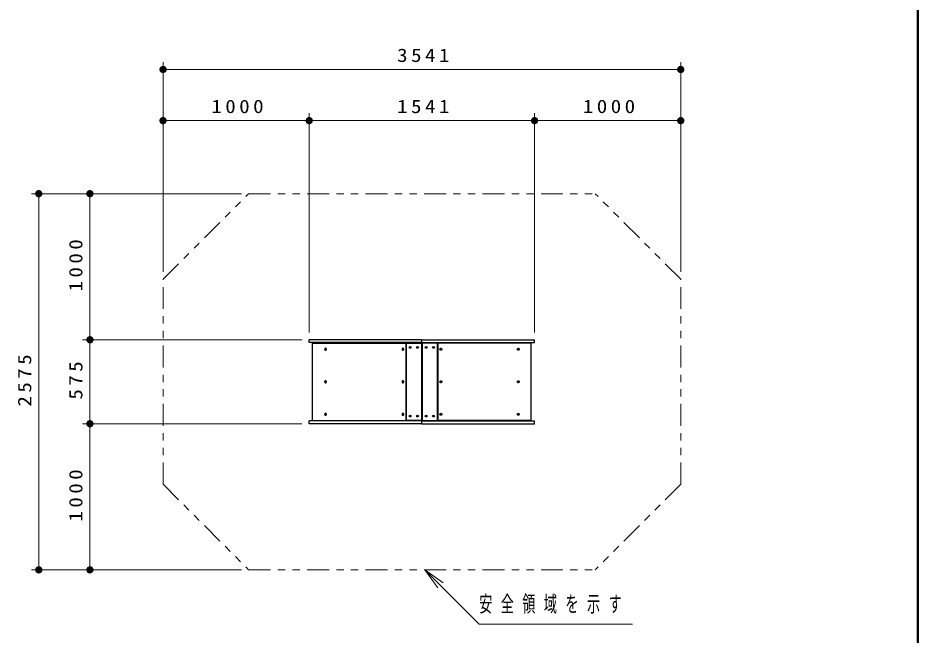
# Model space of a CAD drawing. Units: millimetres on the paper, with parts at other scales. Extents: x -385 to 0, y -5 to 267.
# Drawn here: x -123.1 to 0, y 64.5 to 148.9 of the extents above; entities that cross this region are included whole.
import ezdxf

# ---------------------------------------------------------------- set-up
doc = ezdxf.new("R2010")
doc.units = ezdxf.units.MM
doc.linetypes.add('USER3', pattern=[8, 3, -1, 1, -1, 1, -1])
doc.layers.add('1_50', color=7, linetype='Continuous', lineweight=25)
doc.layers.add('LY_3', color=7, linetype='Continuous', lineweight=13)
doc.styles.add('ＭＳ ゴシック', font='')
doc.styles.get('ＭＳ ゴシック').set_extended_font_data('MS Gothic')

# ---------------------------------------------------------------- blocks, each defined once
blk = doc.blocks.new('filled_dot')
at = {"color": 0, "linetype": 'Continuous', "lineweight": -2, "const_width": 1.25}
blk.add_lwpolyline([(-0.625, 0, 1), (0.625, 0, 1)], format="xyb", close=True, dxfattribs=at)

msp = doc.modelspace()

# ---------------------------------------------------------------- linework, layer by layer
at = {"layer": '1_50', "lineweight": 13}
for p, q in [((-103.293, 114.173), (-103.293, 142.889)), ((-32.463, 135.889), (-32.463, 142.889)), ((-103.293, 141.889), (-32.463, 141.889)), ((-103.293, 114.173), (-103.293, 135.889)), ((-83.293, 105.889), (-83.293, 135.889)), ((-52.463, 105.889), (-52.463, 135.889)), ((-32.463, 114.173), (-32.463, 135.889)), ((-103.293, 134.889), (-83.293, 134.889)), ((-83.293, 134.889), (-52.463, 134.889)), ((-52.463, 134.889), (-32.463, 134.889)), ((-92.577, 124.889), (-121.293, 124.889)), ((-120.293, 73.389), (-120.293, 124.889)), ((-113.293, 104.889), (-113.293, 124.889)), ((-84.293, 104.889), (-114.293, 104.889)), ((-113.293, 93.389), (-113.293, 104.889)), ((-84.293, 93.389), (-114.293, 93.389)), ((-113.293, 93.389), (-113.293, 73.389)), ((-92.577, 73.389), (-121.293, 73.389)), ((-67.453, 73.389), (-65.335, 71.265)), ((-67.453, 73.389), (-64.981, 71.618)), ((-65.689, 70.912), (-67.453, 73.389))]:
    msp.add_line(p, q, dxfattribs=at)
at = {"layer": '1_50', "color": 70, "linetype": 'USER3', "lineweight": 13}
for p, q in [((-103.293, 113.173), (-91.577, 124.889)), ((-91.577, 124.889), (-44.178, 124.889)), ((-32.463, 113.173), (-44.178, 124.889)), ((-103.293, 85.104), (-103.293, 113.173)), ((-32.463, 85.104), (-32.463, 113.173)), ((-103.293, 85.104), (-91.577, 73.389)), ((-32.463, 85.104), (-44.178, 73.389)), ((-91.577, 73.389), (-44.178, 73.389))]:
    msp.add_line(p, q, dxfattribs=at)
at = {"layer": '1_50', "color": 4}
for p, q in [((-67.878, 104.889), (-83.293, 104.889)), ((-83.293, 104.509), (-83.293, 104.889)), ((-67.878, 104.509), (-67.878, 104.889)), ((-67.878, 104.889), (-52.463, 104.889)), ((-67.878, 104.509), (-67.878, 104.889)), ((-52.463, 104.509), (-52.463, 104.889)), ((-67.878, 104.509), (-83.293, 104.509)), ((-67.878, 104.509), (-52.463, 104.509)), ((-83.293, 93.389), (-83.293, 93.769)), ((-67.878, 93.769), (-83.293, 93.769)), ((-67.878, 93.769), (-52.463, 93.769)), ((-67.878, 93.389), (-67.878, 93.769)), ((-67.878, 93.389), (-67.878, 93.769)), ((-52.463, 93.389), (-52.463, 93.769)), ((-67.878, 93.389), (-83.293, 93.389)), ((-67.878, 93.389), (-52.463, 93.389))]:
    msp.add_line(p, q, dxfattribs=at)
at = {"layer": '1_50', "color": 1}
for p, q in [((-67.878, 104.509), (-67.878, 104.889)), ((-67.878, 104.509), (-67.878, 104.889)), ((-67.878, 93.389), (-67.878, 93.769)), ((-67.878, 93.389), (-67.878, 93.769))]:
    msp.add_line(p, q, dxfattribs=at)
at = {"layer": '1_50'}
for p, q in [((-82.84, 104.439), (-70.037, 104.439)), ((-52.915, 104.439), (-65.718, 104.439)), ((-82.84, 93.839), (-70.037, 93.839)), ((-52.915, 93.839), (-65.718, 93.839))]:
    msp.add_line(p, q, dxfattribs=at)
at = {"layer": '1_50', "color": 2}
for p, q in [((-82.84, 93.839), (-82.84, 104.439)), ((-70.037, 104.439), (-70.037, 93.839)), ((-65.718, 104.439), (-65.718, 93.839)), ((-52.915, 93.839), (-52.915, 104.439))]:
    msp.add_line(p, q, dxfattribs=at)
at = {"layer": '1_50', "color": 40}
for p, q in [((-70.018, 93.939), (-70.018, 104.339)), ((-69.918, 104.439), (-68.018, 104.439)), ((-67.918, 104.339), (-67.918, 93.939)), ((-67.838, 104.339), (-67.838, 93.939)), ((-65.838, 104.439), (-67.738, 104.439)), ((-65.738, 93.939), (-65.738, 104.339)), ((-68.018, 93.839), (-69.918, 93.839)), ((-67.738, 93.839), (-65.838, 93.839))]:
    msp.add_line(p, q, dxfattribs=at)
at = {"layer": '1_50'}
for points in [[(-81.062, 103.459), (-81.051, 103.459), (-81.041, 103.461), (-81.031, 103.463), (-81.021, 103.467), (-81.011, 103.471), (-81.002, 103.476), (-80.993, 103.482), (-80.985, 103.489), (-80.977, 103.497), (-80.97, 103.505), (-80.964, 103.514), (-80.958, 103.524), (-80.953, 103.534), (-80.949, 103.544), (-80.946, 103.555), (-80.944, 103.566), (-80.942, 103.577), (-80.942, 103.589), (-80.942, 103.6), (-80.944, 103.611), (-80.946, 103.622), (-80.949, 103.633), (-80.953, 103.644), (-80.958, 103.654), (-80.964, 103.663), (-80.97, 103.672), (-80.977, 103.681), (-80.985, 103.688), (-80.993, 103.695), (-81.002, 103.701), (-81.011, 103.707), (-81.021, 103.711), (-81.031, 103.714), (-81.041, 103.717), (-81.051, 103.718), (-81.062, 103.719), (-81.072, 103.718), (-81.082, 103.717), (-81.093, 103.714), (-81.103, 103.711), (-81.112, 103.707), (-81.121, 103.701), (-81.13, 103.695), (-81.139, 103.688), (-81.146, 103.681), (-81.153, 103.672), (-81.16, 103.663), (-81.165, 103.654), (-81.17, 103.644), (-81.174, 103.633), (-81.177, 103.622), (-81.179, 103.611), (-81.181, 103.6), (-81.181, 103.589), (-81.181, 103.577), (-81.179, 103.566), (-81.177, 103.555), (-81.174, 103.544), (-81.17, 103.534), (-81.165, 103.524), (-81.16, 103.514), (-81.153, 103.505), (-81.146, 103.497), (-81.139, 103.489), (-81.13, 103.482), (-81.121, 103.476), (-81.112, 103.471), (-81.103, 103.467), (-81.093, 103.463), (-81.082, 103.461), (-81.072, 103.459)], [(-70.476, 103.459), (-70.465, 103.459), (-70.455, 103.461), (-70.445, 103.463), (-70.435, 103.467), (-70.425, 103.471), (-70.416, 103.476), (-70.407, 103.482), (-70.399, 103.489), (-70.391, 103.497), (-70.384, 103.505), (-70.378, 103.514), (-70.372, 103.524), (-70.367, 103.534), (-70.363, 103.544), (-70.36, 103.555), (-70.358, 103.566), (-70.357, 103.577), (-70.356, 103.589), (-70.357, 103.6), (-70.358, 103.611), (-70.36, 103.622), (-70.363, 103.633), (-70.367, 103.644), (-70.372, 103.654), (-70.378, 103.663), (-70.384, 103.672), (-70.391, 103.681), (-70.399, 103.688), (-70.407, 103.695), (-70.416, 103.701), (-70.425, 103.707), (-70.435, 103.711), (-70.445, 103.714), (-70.455, 103.717), (-70.465, 103.718), (-70.476, 103.719), (-70.486, 103.718), (-70.497, 103.717), (-70.507, 103.714), (-70.517, 103.711), (-70.526, 103.707), (-70.536, 103.701), (-70.544, 103.695), (-70.553, 103.688), (-70.56, 103.681), (-70.568, 103.672), (-70.574, 103.663), (-70.579, 103.654), (-70.584, 103.644), (-70.588, 103.633), (-70.591, 103.622), (-70.594, 103.611), (-70.595, 103.6), (-70.596, 103.589), (-70.595, 103.577), (-70.594, 103.566), (-70.591, 103.555), (-70.588, 103.544), (-70.584, 103.534), (-70.579, 103.524), (-70.574, 103.514), (-70.568, 103.505), (-70.56, 103.497), (-70.553, 103.489), (-70.544, 103.482), (-70.536, 103.476), (-70.526, 103.471), (-70.517, 103.467), (-70.507, 103.463), (-70.497, 103.461), (-70.486, 103.459)], [(-65.28, 103.459), (-65.29, 103.459), (-65.3, 103.461), (-65.31, 103.463), (-65.32, 103.467), (-65.33, 103.471), (-65.339, 103.476), (-65.348, 103.482), (-65.356, 103.489), (-65.364, 103.497), (-65.371, 103.505), (-65.378, 103.514), (-65.383, 103.524), (-65.388, 103.534), (-65.392, 103.544), (-65.395, 103.555), (-65.397, 103.566), (-65.399, 103.577), (-65.399, 103.589), (-65.399, 103.6), (-65.397, 103.611), (-65.395, 103.622), (-65.392, 103.633), (-65.388, 103.644), (-65.383, 103.654), (-65.378, 103.663), (-65.371, 103.672), (-65.364, 103.681), (-65.356, 103.688), (-65.348, 103.695), (-65.339, 103.701), (-65.33, 103.707), (-65.32, 103.711), (-65.31, 103.714), (-65.3, 103.717), (-65.29, 103.718), (-65.28, 103.719), (-65.269, 103.718), (-65.259, 103.717), (-65.249, 103.714), (-65.239, 103.711), (-65.229, 103.707), (-65.22, 103.701), (-65.211, 103.695), (-65.203, 103.688), (-65.195, 103.681), (-65.188, 103.672), (-65.181, 103.663), (-65.176, 103.654), (-65.171, 103.644), (-65.167, 103.633), (-65.164, 103.622), (-65.162, 103.611), (-65.16, 103.6), (-65.16, 103.589), (-65.16, 103.577), (-65.162, 103.566), (-65.164, 103.555), (-65.167, 103.544), (-65.171, 103.534), (-65.176, 103.524), (-65.181, 103.514), (-65.188, 103.505), (-65.195, 103.497), (-65.203, 103.489), (-65.211, 103.482), (-65.22, 103.476), (-65.229, 103.471), (-65.239, 103.467), (-65.249, 103.463), (-65.259, 103.461), (-65.269, 103.459)], [(-54.694, 103.459), (-54.704, 103.459), (-54.715, 103.461), (-54.725, 103.463), (-54.735, 103.467), (-54.744, 103.471), (-54.754, 103.476), (-54.762, 103.482), (-54.771, 103.489), (-54.778, 103.497), (-54.785, 103.505), (-54.792, 103.514), (-54.797, 103.524), (-54.802, 103.534), (-54.806, 103.544), (-54.809, 103.555), (-54.812, 103.566), (-54.813, 103.577), (-54.813, 103.589), (-54.813, 103.6), (-54.812, 103.611), (-54.809, 103.622), (-54.806, 103.633), (-54.802, 103.644), (-54.797, 103.654), (-54.792, 103.663), (-54.785, 103.672), (-54.778, 103.681), (-54.771, 103.688), (-54.762, 103.695), (-54.754, 103.701), (-54.744, 103.707), (-54.735, 103.711), (-54.725, 103.714), (-54.715, 103.717), (-54.704, 103.718), (-54.694, 103.719), (-54.683, 103.718), (-54.673, 103.717), (-54.663, 103.714), (-54.653, 103.711), (-54.643, 103.707), (-54.634, 103.701), (-54.625, 103.695), (-54.617, 103.688), (-54.609, 103.681), (-54.602, 103.672), (-54.596, 103.663), (-54.59, 103.654), (-54.585, 103.644), (-54.581, 103.633), (-54.578, 103.622), (-54.576, 103.611), (-54.575, 103.6), (-54.574, 103.589), (-54.575, 103.577), (-54.576, 103.566), (-54.578, 103.555), (-54.581, 103.544), (-54.585, 103.534), (-54.59, 103.524), (-54.596, 103.514), (-54.602, 103.505), (-54.609, 103.497), (-54.617, 103.489), (-54.625, 103.482), (-54.634, 103.476), (-54.643, 103.471), (-54.653, 103.467), (-54.663, 103.463), (-54.673, 103.461), (-54.683, 103.459)], [(-81.062, 99.009), (-81.051, 99.009), (-81.041, 99.011), (-81.031, 99.013), (-81.021, 99.017), (-81.011, 99.021), (-81.002, 99.026), (-80.993, 99.032), (-80.985, 99.039), (-80.977, 99.047), (-80.97, 99.055), (-80.964, 99.064), (-80.958, 99.074), (-80.953, 99.084), (-80.949, 99.094), (-80.946, 99.105), (-80.944, 99.116), (-80.942, 99.127), (-80.942, 99.139), (-80.942, 99.15), (-80.944, 99.161), (-80.946, 99.172), (-80.949, 99.183), (-80.953, 99.194), (-80.958, 99.204), (-80.964, 99.213), (-80.97, 99.222), (-80.977, 99.231), (-80.985, 99.238), (-80.993, 99.245), (-81.002, 99.251), (-81.011, 99.257), (-81.021, 99.261), (-81.031, 99.264), (-81.041, 99.267), (-81.051, 99.268), (-81.062, 99.269), (-81.072, 99.268), (-81.082, 99.267), (-81.093, 99.264), (-81.103, 99.261), (-81.112, 99.257), (-81.121, 99.251), (-81.13, 99.245), (-81.139, 99.238), (-81.146, 99.231), (-81.153, 99.222), (-81.16, 99.213), (-81.165, 99.204), (-81.17, 99.194), (-81.174, 99.183), (-81.177, 99.172), (-81.179, 99.161), (-81.181, 99.15), (-81.181, 99.139), (-81.181, 99.127), (-81.179, 99.116), (-81.177, 99.105), (-81.174, 99.094), (-81.17, 99.084), (-81.165, 99.074), (-81.16, 99.064), (-81.153, 99.055), (-81.146, 99.047), (-81.139, 99.039), (-81.13, 99.032), (-81.121, 99.026), (-81.112, 99.021), (-81.103, 99.017), (-81.093, 99.013), (-81.082, 99.011), (-81.072, 99.009)], [(-70.476, 99.009), (-70.465, 99.009), (-70.455, 99.011), (-70.445, 99.013), (-70.435, 99.017), (-70.425, 99.021), (-70.416, 99.026), (-70.407, 99.032), (-70.399, 99.039), (-70.391, 99.047), (-70.384, 99.055), (-70.378, 99.064), (-70.372, 99.074), (-70.367, 99.084), (-70.363, 99.094), (-70.36, 99.105), (-70.358, 99.116), (-70.357, 99.127), (-70.356, 99.139), (-70.357, 99.15), (-70.358, 99.161), (-70.36, 99.172), (-70.363, 99.183), (-70.367, 99.194), (-70.372, 99.204), (-70.378, 99.213), (-70.384, 99.222), (-70.391, 99.231), (-70.399, 99.238), (-70.407, 99.245), (-70.416, 99.251), (-70.425, 99.257), (-70.435, 99.261), (-70.445, 99.264), (-70.455, 99.267), (-70.465, 99.268), (-70.476, 99.269), (-70.486, 99.268), (-70.497, 99.267), (-70.507, 99.264), (-70.517, 99.261), (-70.526, 99.257), (-70.536, 99.251), (-70.544, 99.245), (-70.553, 99.238), (-70.56, 99.231), (-70.568, 99.222), (-70.574, 99.213), (-70.579, 99.204), (-70.584, 99.194), (-70.588, 99.183), (-70.591, 99.172), (-70.594, 99.161), (-70.595, 99.15), (-70.596, 99.139), (-70.595, 99.127), (-70.594, 99.116), (-70.591, 99.105), (-70.588, 99.094), (-70.584, 99.084), (-70.579, 99.074), (-70.574, 99.064), (-70.568, 99.055), (-70.56, 99.047), (-70.553, 99.039), (-70.544, 99.032), (-70.536, 99.026), (-70.526, 99.021), (-70.517, 99.017), (-70.507, 99.013), (-70.497, 99.011), (-70.486, 99.009)], [(-65.28, 99.009), (-65.29, 99.009), (-65.3, 99.011), (-65.31, 99.013), (-65.32, 99.017), (-65.33, 99.021), (-65.339, 99.026), (-65.348, 99.032), (-65.356, 99.039), (-65.364, 99.047), (-65.371, 99.055), (-65.378, 99.064), (-65.383, 99.074), (-65.388, 99.084), (-65.392, 99.094), (-65.395, 99.105), (-65.397, 99.116), (-65.399, 99.127), (-65.399, 99.139), (-65.399, 99.15), (-65.397, 99.161), (-65.395, 99.172), (-65.392, 99.183), (-65.388, 99.194), (-65.383, 99.204), (-65.378, 99.213), (-65.371, 99.222), (-65.364, 99.231), (-65.356, 99.238), (-65.348, 99.245), (-65.339, 99.251), (-65.33, 99.257), (-65.32, 99.261), (-65.31, 99.264), (-65.3, 99.267), (-65.29, 99.268), (-65.28, 99.269), (-65.269, 99.268), (-65.259, 99.267), (-65.249, 99.264), (-65.239, 99.261), (-65.229, 99.257), (-65.22, 99.251), (-65.211, 99.245), (-65.203, 99.238), (-65.195, 99.231), (-65.188, 99.222), (-65.181, 99.213), (-65.176, 99.204), (-65.171, 99.194), (-65.167, 99.183), (-65.164, 99.172), (-65.162, 99.161), (-65.16, 99.15), (-65.16, 99.139), (-65.16, 99.127), (-65.162, 99.116), (-65.164, 99.105), (-65.167, 99.094), (-65.171, 99.084), (-65.176, 99.074), (-65.181, 99.064), (-65.188, 99.055), (-65.195, 99.047), (-65.203, 99.039), (-65.211, 99.032), (-65.22, 99.026), (-65.229, 99.021), (-65.239, 99.017), (-65.249, 99.013), (-65.259, 99.011), (-65.269, 99.009)], [(-54.694, 99.009), (-54.704, 99.009), (-54.715, 99.011), (-54.725, 99.013), (-54.735, 99.017), (-54.744, 99.021), (-54.754, 99.026), (-54.762, 99.032), (-54.771, 99.039), (-54.778, 99.047), (-54.785, 99.055), (-54.792, 99.064), (-54.797, 99.074), (-54.802, 99.084), (-54.806, 99.094), (-54.809, 99.105), (-54.812, 99.116), (-54.813, 99.127), (-54.813, 99.139), (-54.813, 99.15), (-54.812, 99.161), (-54.809, 99.172), (-54.806, 99.183), (-54.802, 99.194), (-54.797, 99.204), (-54.792, 99.213), (-54.785, 99.222), (-54.778, 99.231), (-54.771, 99.238), (-54.762, 99.245), (-54.754, 99.251), (-54.744, 99.257), (-54.735, 99.261), (-54.725, 99.264), (-54.715, 99.267), (-54.704, 99.268), (-54.694, 99.269), (-54.683, 99.268), (-54.673, 99.267), (-54.663, 99.264), (-54.653, 99.261), (-54.643, 99.257), (-54.634, 99.251), (-54.625, 99.245), (-54.617, 99.238), (-54.609, 99.231), (-54.602, 99.222), (-54.596, 99.213), (-54.59, 99.204), (-54.585, 99.194), (-54.581, 99.183), (-54.578, 99.172), (-54.576, 99.161), (-54.575, 99.15), (-54.574, 99.139), (-54.575, 99.127), (-54.576, 99.116), (-54.578, 99.105), (-54.581, 99.094), (-54.585, 99.084), (-54.59, 99.074), (-54.596, 99.064), (-54.602, 99.055), (-54.609, 99.047), (-54.617, 99.039), (-54.625, 99.032), (-54.634, 99.026), (-54.643, 99.021), (-54.653, 99.017), (-54.663, 99.013), (-54.673, 99.011), (-54.683, 99.009)], [(-81.062, 94.559), (-81.051, 94.559), (-81.041, 94.561), (-81.031, 94.563), (-81.021, 94.567), (-81.011, 94.571), (-81.002, 94.576), (-80.993, 94.582), (-80.985, 94.589), (-80.977, 94.597), (-80.97, 94.605), (-80.964, 94.614), (-80.958, 94.624), (-80.953, 94.634), (-80.949, 94.644), (-80.946, 94.655), (-80.944, 94.666), (-80.942, 94.677), (-80.942, 94.689), (-80.942, 94.7), (-80.944, 94.711), (-80.946, 94.722), (-80.949, 94.733), (-80.953, 94.744), (-80.958, 94.754), (-80.964, 94.763), (-80.97, 94.772), (-80.977, 94.781), (-80.985, 94.788), (-80.993, 94.795), (-81.002, 94.801), (-81.011, 94.807), (-81.021, 94.811), (-81.031, 94.814), (-81.041, 94.817), (-81.051, 94.818), (-81.062, 94.819), (-81.072, 94.818), (-81.082, 94.817), (-81.093, 94.814), (-81.103, 94.811), (-81.112, 94.807), (-81.121, 94.801), (-81.13, 94.795), (-81.139, 94.788), (-81.146, 94.781), (-81.153, 94.772), (-81.16, 94.763), (-81.165, 94.754), (-81.17, 94.744), (-81.174, 94.733), (-81.177, 94.722), (-81.179, 94.711), (-81.181, 94.7), (-81.181, 94.689), (-81.181, 94.677), (-81.179, 94.666), (-81.177, 94.655), (-81.174, 94.644), (-81.17, 94.634), (-81.165, 94.624), (-81.16, 94.614), (-81.153, 94.605), (-81.146, 94.597), (-81.139, 94.589), (-81.13, 94.582), (-81.121, 94.576), (-81.112, 94.571), (-81.103, 94.567), (-81.093, 94.563), (-81.082, 94.561), (-81.072, 94.559)], [(-70.476, 94.559), (-70.465, 94.559), (-70.455, 94.561), (-70.445, 94.563), (-70.435, 94.567), (-70.425, 94.571), (-70.416, 94.576), (-70.407, 94.582), (-70.399, 94.589), (-70.391, 94.597), (-70.384, 94.605), (-70.378, 94.614), (-70.372, 94.624), (-70.367, 94.634), (-70.363, 94.644), (-70.36, 94.655), (-70.358, 94.666), (-70.357, 94.677), (-70.356, 94.689), (-70.357, 94.7), (-70.358, 94.711), (-70.36, 94.722), (-70.363, 94.733), (-70.367, 94.744), (-70.372, 94.754), (-70.378, 94.763), (-70.384, 94.772), (-70.391, 94.781), (-70.399, 94.788), (-70.407, 94.795), (-70.416, 94.801), (-70.425, 94.807), (-70.435, 94.811), (-70.445, 94.814), (-70.455, 94.817), (-70.465, 94.818), (-70.476, 94.819), (-70.486, 94.818), (-70.497, 94.817), (-70.507, 94.814), (-70.517, 94.811), (-70.526, 94.807), (-70.536, 94.801), (-70.544, 94.795), (-70.553, 94.788), (-70.56, 94.781), (-70.568, 94.772), (-70.574, 94.763), (-70.579, 94.754), (-70.584, 94.744), (-70.588, 94.733), (-70.591, 94.722), (-70.594, 94.711), (-70.595, 94.7), (-70.596, 94.689), (-70.595, 94.677), (-70.594, 94.666), (-70.591, 94.655), (-70.588, 94.644), (-70.584, 94.634), (-70.579, 94.624), (-70.574, 94.614), (-70.568, 94.605), (-70.56, 94.597), (-70.553, 94.589), (-70.544, 94.582), (-70.536, 94.576), (-70.526, 94.571), (-70.517, 94.567), (-70.507, 94.563), (-70.497, 94.561), (-70.486, 94.559)], [(-65.28, 94.559), (-65.29, 94.559), (-65.3, 94.561), (-65.31, 94.563), (-65.32, 94.567), (-65.33, 94.571), (-65.339, 94.576), (-65.348, 94.582), (-65.356, 94.589), (-65.364, 94.597), (-65.371, 94.605), (-65.378, 94.614), (-65.383, 94.624), (-65.388, 94.634), (-65.392, 94.644), (-65.395, 94.655), (-65.397, 94.666), (-65.399, 94.677), (-65.399, 94.689), (-65.399, 94.7), (-65.397, 94.711), (-65.395, 94.722), (-65.392, 94.733), (-65.388, 94.744), (-65.383, 94.754), (-65.378, 94.763), (-65.371, 94.772), (-65.364, 94.781), (-65.356, 94.788), (-65.348, 94.795), (-65.339, 94.801), (-65.33, 94.807), (-65.32, 94.811), (-65.31, 94.814), (-65.3, 94.817), (-65.29, 94.818), (-65.28, 94.819), (-65.269, 94.818), (-65.259, 94.817), (-65.249, 94.814), (-65.239, 94.811), (-65.229, 94.807), (-65.22, 94.801), (-65.211, 94.795), (-65.203, 94.788), (-65.195, 94.781), (-65.188, 94.772), (-65.181, 94.763), (-65.176, 94.754), (-65.171, 94.744), (-65.167, 94.733), (-65.164, 94.722), (-65.162, 94.711), (-65.16, 94.7), (-65.16, 94.689), (-65.16, 94.677), (-65.162, 94.666), (-65.164, 94.655), (-65.167, 94.644), (-65.171, 94.634), (-65.176, 94.624), (-65.181, 94.614), (-65.188, 94.605), (-65.195, 94.597), (-65.203, 94.589), (-65.211, 94.582), (-65.22, 94.576), (-65.229, 94.571), (-65.239, 94.567), (-65.249, 94.563), (-65.259, 94.561), (-65.269, 94.559)], [(-54.694, 94.559), (-54.704, 94.559), (-54.715, 94.561), (-54.725, 94.563), (-54.735, 94.567), (-54.744, 94.571), (-54.754, 94.576), (-54.762, 94.582), (-54.771, 94.589), (-54.778, 94.597), (-54.785, 94.605), (-54.792, 94.614), (-54.797, 94.624), (-54.802, 94.634), (-54.806, 94.644), (-54.809, 94.655), (-54.812, 94.666), (-54.813, 94.677), (-54.813, 94.689), (-54.813, 94.7), (-54.812, 94.711), (-54.809, 94.722), (-54.806, 94.733), (-54.802, 94.744), (-54.797, 94.754), (-54.792, 94.763), (-54.785, 94.772), (-54.778, 94.781), (-54.771, 94.788), (-54.762, 94.795), (-54.754, 94.801), (-54.744, 94.807), (-54.735, 94.811), (-54.725, 94.814), (-54.715, 94.817), (-54.704, 94.818), (-54.694, 94.819), (-54.683, 94.818), (-54.673, 94.817), (-54.663, 94.814), (-54.653, 94.811), (-54.643, 94.807), (-54.634, 94.801), (-54.625, 94.795), (-54.617, 94.788), (-54.609, 94.781), (-54.602, 94.772), (-54.596, 94.763), (-54.59, 94.754), (-54.585, 94.744), (-54.581, 94.733), (-54.578, 94.722), (-54.576, 94.711), (-54.575, 94.7), (-54.574, 94.689), (-54.575, 94.677), (-54.576, 94.666), (-54.578, 94.655), (-54.581, 94.644), (-54.585, 94.634), (-54.59, 94.624), (-54.596, 94.614), (-54.602, 94.605), (-54.609, 94.597), (-54.617, 94.589), (-54.625, 94.582), (-54.634, 94.576), (-54.643, 94.571), (-54.653, 94.567), (-54.663, 94.563), (-54.673, 94.561), (-54.683, 94.559)]]:
    msp.add_lwpolyline(points, close=True, dxfattribs=at)
at = {"layer": '1_50', "lineweight": 13}
msp.add_lwpolyline([(-67.453, 73.389), (-60.043, 65.96), (-39.043, 65.96)], dxfattribs=at)
at = {"layer": '1_50'}
for centre in [(-69.468, 103.839), (-68.468, 103.839), (-67.288, 103.839), (-66.288, 103.839), (-69.468, 94.439), (-68.468, 94.439), (-67.288, 94.439), (-66.288, 94.439)]:
    msp.add_circle(centre, 0.12, dxfattribs=at)
at = {"layer": '1_50', "color": 40}
for centre, start, end in [((-69.918, 104.339), 90, 180), ((-68.018, 104.339), 0, 90), ((-67.738, 104.339), 90, 180), ((-65.838, 104.339), 0, 90), ((-69.918, 93.939), 180, 270), ((-68.018, 93.939), 270, 0), ((-67.738, 93.939), 180, 270), ((-65.838, 93.939), 270, 0)]:
    msp.add_arc(centre, 0.1, start, end, dxfattribs=at)
at = {"layer": 'LY_3', "lineweight": 50}
msp.add_line((0, 0), (0, 267), dxfattribs=at)

# ---------------------------------------------------------------- block references
at = {"layer": '1_50', "lineweight": 13, "xscale": 0.4, "yscale": 0.4}
for p in [(-103.293, 141.889), (-103.293, 134.889), (-83.293, 134.889), (-52.463, 134.889)]:
    msp.add_blockref('filled_dot', p, dxfattribs=at)
for p, rotation in [((-32.463, 141.889), 180), ((-83.293, 134.889), 180), ((-52.463, 134.889), 180), ((-32.463, 134.889), 180), ((-120.293, 124.889), 270), ((-113.293, 124.889), 270), ((-113.293, 104.889), 270), ((-113.293, 104.889), 90), ((-113.293, 93.389), 90), ((-113.293, 93.389), 270), ((-120.293, 73.389), 90), ((-113.293, 73.389), 90)]:
    msp.add_blockref('filled_dot', p, dxfattribs=dict(at, rotation=rotation))

# ---------------------------------------------------------------- texts
at = {"layer": '1_50', "style": 'ＭＳ ゴシック'}
for s, insert, char_height, attachment_point in [('\\T1.33;\\W1.15;3541', (-67.45, 142.889), 1.833, 8), ('\\T1.33;\\W1.15;1000', (-92.872, 135.889), 1.833, 8), ('\\T1.33;\\W1.15;1541', (-67.457, 135.889), 1.833, 8), ('\\T1.33;\\W1.15;1000', (-42.042, 135.889), 1.833, 8), ('\\T1.64;\\W0.6;安全領域を示す', (-60.043, 68.61), 2.199, 4)]:
    msp.add_mtext(s, dxfattribs=dict(at, insert=insert, char_height=char_height, attachment_point=attachment_point))
at = {"layer": '1_50', "char_height": 1.833, "attachment_point": 8, "rotation": 90, "style": 'ＭＳ ゴシック'}
for s, insert in [('\\T1.33;\\W1.15;1000', (-114.293, 115.31)), ('\\T1.33;\\W1.15;2575', (-121.293, 99.555)), ('\\T1.33;\\W1.15;575', (-114.293, 99.555)), ('\\T1.33;\\W1.15;1000', (-114.293, 83.81))]:
    msp.add_mtext(s, dxfattribs=dict(at, insert=insert))

doc.saveas('drawing.dxf')
